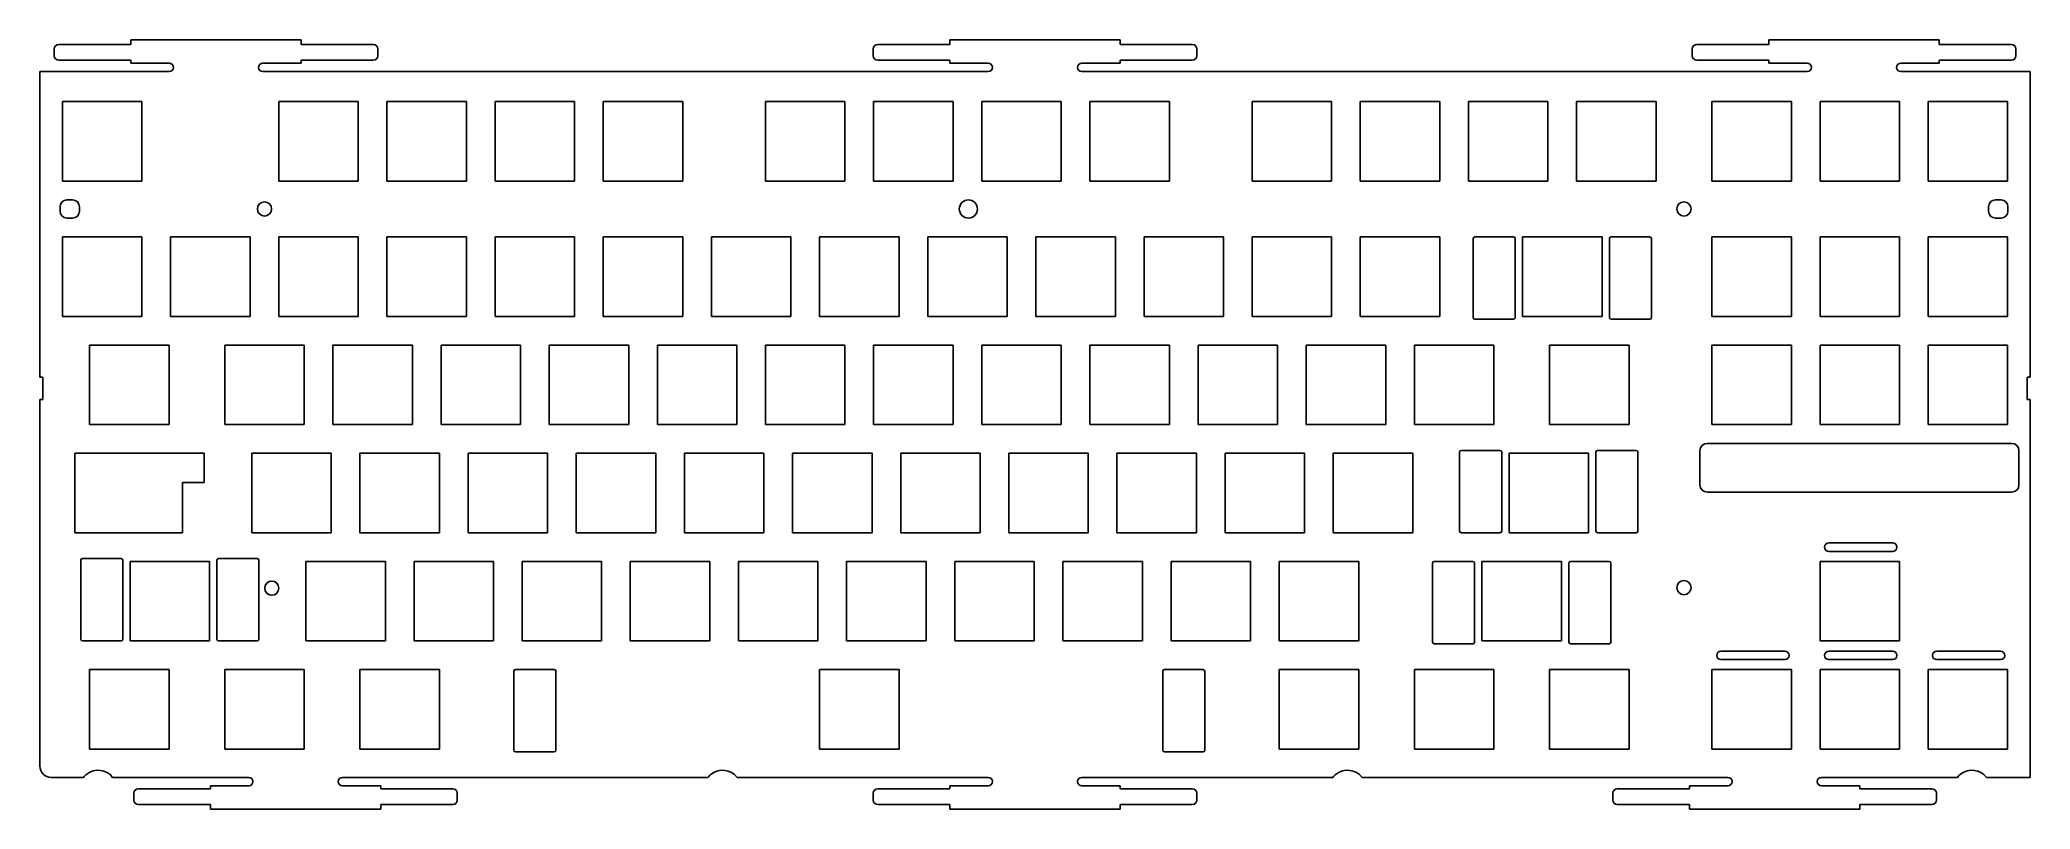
# Model space of a CAD drawing. Header units: millimetres. Extents: x -118 to 232, y -29 to 106.
import ezdxf

# ---------------------------------------------------------------- set-up
doc = ezdxf.new("R2010")
doc.units = ezdxf.units.MM
doc.header["$MEASUREMENT"] = 0
doc.layers.get('0').update_dxf_attribs({"lineweight": 0})

msp = doc.modelspace()

# ---------------------------------------------------------------- linework, layer by layer
at = {"color": 18, "lineweight": 25, "true_color": 0x000000}
for p, q in [((-114.8, 105.22), (-102.1, 105.22)), ((-102.1, 106.02), (-72.1, 106.02)), ((-102.1, 106.02), (-102.1, 105.22)), ((-72.1, 105.22), (-72.1, 106.02)), ((-72.1, 105.22), (-59.4, 105.22)), ((29.45, 105.22), (42.15, 105.22)), ((42.15, 106.02), (72.15, 106.02)), ((42.15, 106.02), (42.15, 105.22)), ((72.15, 105.22), (72.15, 106.02)), ((72.15, 105.22), (84.85, 105.22)), ((186.42, 105.22), (173.72, 105.22)), ((216.42, 106.02), (186.42, 106.02)), ((186.42, 105.22), (186.42, 106.02)), ((216.42, 106.02), (216.42, 105.22)), ((229.12, 105.22), (216.42, 105.22)), ((-115.6, 103.22), (-115.6, 104.42)), ((-102.1, 102.42), (-114.8, 102.42)), ((-102.1, 101.91), (-102.1, 102.42)), ((-102.1, 101.91), (-95.35, 101.91)), ((-78.85, 101.91), (-72.1, 101.91)), ((-72.1, 102.42), (-72.1, 101.91)), ((-59.4, 102.42), (-72.1, 102.42)), ((-58.6, 104.42), (-58.6, 103.22)), ((28.65, 103.22), (28.65, 104.42)), ((42.15, 102.42), (29.45, 102.42)), ((42.15, 101.91), (42.15, 102.42)), ((42.15, 101.91), (48.9, 101.91)), ((65.4, 101.91), (72.15, 101.91)), ((72.15, 102.42), (72.15, 101.91)), ((84.85, 102.42), (72.15, 102.42)), ((85.65, 104.42), (85.65, 103.22)), ((172.92, 104.42), (172.92, 103.22)), ((173.72, 102.42), (186.42, 102.42)), ((186.42, 102.42), (186.42, 101.91)), ((193.17, 101.91), (186.42, 101.91)), ((216.42, 101.91), (209.67, 101.91)), ((216.42, 101.91), (216.42, 102.42)), ((216.42, 102.42), (229.12, 102.42)), ((229.92, 103.22), (229.92, 104.42)), ((-118.14, 100.41), (-95.35, 100.41)), ((-118.14, 46.6), (-118.14, 100.41)), ((-78.85, 100.41), (48.9, 100.41)), ((65.4, 100.41), (193.17, 100.41)), ((209.67, 100.41), (232.44, 100.41)), ((232.44, 100.41), (232.44, 46.6)), ((-114.15, 95.13), (-114.15, 81.13)), ((-100.15, 95.13), (-114.15, 95.13)), ((-100.15, 81.13), (-100.15, 95.13)), ((-76.05, 95.13), (-76.05, 81.13)), ((-62.05, 95.13), (-76.05, 95.13)), ((-62.05, 81.13), (-62.05, 95.13)), ((-57, 95.13), (-57, 81.13)), ((-43, 95.13), (-57, 95.13)), ((-43, 81.13), (-43, 95.13)), ((-37.95, 95.13), (-37.95, 81.13)), ((-23.95, 95.13), (-37.95, 95.13)), ((-23.95, 81.13), (-23.95, 95.13)), ((-18.9, 95.13), (-18.9, 81.13)), ((-4.9, 95.13), (-18.9, 95.13)), ((-4.9, 81.13), (-4.9, 95.13)), ((9.68, 95.13), (9.68, 81.13)), ((23.68, 95.13), (9.68, 95.13)), ((23.68, 81.13), (23.68, 95.13)), ((28.73, 95.13), (28.73, 81.13)), ((42.73, 95.13), (28.73, 95.13)), ((42.73, 81.13), (42.73, 95.13)), ((47.78, 95.13), (47.78, 81.13)), ((61.78, 95.13), (47.78, 95.13)), ((61.78, 81.13), (61.78, 95.13)), ((66.83, 95.13), (66.83, 81.13)), ((80.83, 95.13), (66.83, 95.13)), ((80.83, 81.13), (80.83, 95.13)), ((95.4, 95.13), (95.4, 81.13)), ((109.4, 95.13), (95.4, 95.13)), ((109.4, 81.13), (109.4, 95.13)), ((114.45, 95.13), (114.45, 81.13)), ((128.45, 95.13), (114.45, 95.13)), ((128.45, 81.13), (128.45, 95.13)), ((133.5, 95.13), (133.5, 81.13)), ((147.5, 95.13), (133.5, 95.13)), ((147.5, 81.13), (147.5, 95.13)), ((152.55, 95.13), (152.55, 81.13)), ((166.55, 95.13), (152.55, 95.13)), ((166.55, 81.13), (166.55, 95.13)), ((176.37, 95.13), (176.37, 81.13)), ((190.37, 95.13), (176.37, 95.13)), ((190.37, 81.13), (190.37, 95.13)), ((195.42, 95.13), (195.42, 81.13)), ((209.42, 95.13), (195.42, 95.13)), ((209.42, 81.13), (209.42, 95.13)), ((214.47, 95.13), (214.47, 81.13)), ((228.47, 95.13), (214.47, 95.13)), ((228.47, 81.13), (228.47, 95.13)), ((-114.15, 81.13), (-100.15, 81.13)), ((-76.05, 81.13), (-62.05, 81.13)), ((-57, 81.13), (-43, 81.13)), ((-37.95, 81.13), (-23.95, 81.13)), ((-18.9, 81.13), (-4.9, 81.13)), ((9.68, 81.13), (23.68, 81.13)), ((28.73, 81.13), (42.73, 81.13)), ((47.78, 81.13), (61.78, 81.13)), ((66.83, 81.13), (80.83, 81.13)), ((95.4, 81.13), (109.4, 81.13)), ((114.45, 81.13), (128.45, 81.13)), ((133.5, 81.13), (147.5, 81.13)), ((152.55, 81.13), (166.55, 81.13)), ((176.37, 81.13), (190.37, 81.13)), ((195.42, 81.13), (209.42, 81.13)), ((214.47, 81.13), (228.47, 81.13)), ((-112.36, 77.82), (-113.38, 77.82)), ((227.32, 77.82), (226.31, 77.82)), ((-114.58, 76.62), (-114.58, 75.82)), ((-113.38, 74.62), (-112.36, 74.62)), ((-111.16, 75.82), (-111.16, 76.62)), ((225.11, 76.62), (225.11, 75.82)), ((226.31, 74.62), (227.32, 74.62)), ((228.52, 75.82), (228.52, 76.62)), ((-114.15, 71.32), (-114.15, 57.32)), ((-100.15, 71.32), (-114.15, 71.32)), ((-100.15, 57.32), (-100.15, 71.32)), ((-95.1, 71.32), (-95.1, 57.32)), ((-81.1, 71.32), (-95.1, 71.32)), ((-81.1, 57.32), (-81.1, 71.32)), ((-76.05, 71.32), (-76.05, 57.32)), ((-62.05, 71.32), (-76.05, 71.32)), ((-62.05, 57.32), (-62.05, 71.32)), ((-57, 71.32), (-57, 57.32)), ((-43, 71.32), (-57, 71.32)), ((-43, 57.32), (-43, 71.32)), ((-37.95, 71.32), (-37.95, 57.32)), ((-23.95, 71.32), (-37.95, 71.32)), ((-23.95, 57.32), (-23.95, 71.32)), ((-18.9, 71.32), (-18.9, 57.32)), ((-4.9, 71.32), (-18.9, 71.32)), ((-4.9, 57.32), (-4.9, 71.32)), ((0.15, 71.32), (0.15, 57.32)), ((14.15, 71.32), (0.15, 71.32)), ((14.15, 57.32), (14.15, 71.32)), ((19.2, 71.32), (19.2, 57.32)), ((33.2, 71.32), (19.2, 71.32)), ((33.2, 57.32), (33.2, 71.32)), ((38.25, 71.32), (38.25, 57.32)), ((52.25, 71.32), (38.25, 71.32)), ((52.25, 57.32), (52.25, 71.32)), ((57.3, 71.32), (57.3, 57.32)), ((71.3, 71.32), (57.3, 71.32)), ((71.3, 57.32), (71.3, 71.32)), ((76.35, 71.32), (76.35, 57.32)), ((90.35, 71.32), (76.35, 71.32)), ((90.35, 57.32), (90.35, 71.32)), ((95.4, 71.32), (95.4, 57.32)), ((109.4, 71.32), (95.4, 71.32)), ((109.4, 57.32), (109.4, 71.32)), ((114.45, 71.32), (114.45, 57.32)), ((128.45, 71.32), (114.45, 71.32)), ((128.45, 57.32), (128.45, 71.32)), ((134.33, 71.02), (134.33, 57.12)), ((141.43, 71.32), (134.63, 71.32)), ((141.73, 57.12), (141.73, 71.02)), ((143.03, 71.32), (143.03, 57.32)), ((157.03, 71.32), (143.03, 71.32)), ((157.03, 57.32), (157.03, 71.32)), ((158.33, 57.12), (158.33, 71.02)), ((165.43, 71.32), (158.63, 71.32)), ((165.73, 57.12), (165.73, 71.02)), ((176.37, 71.32), (176.37, 57.32)), ((190.37, 71.32), (176.37, 71.32)), ((190.37, 57.32), (190.37, 71.32)), ((195.42, 71.32), (195.42, 57.32)), ((209.42, 71.32), (195.42, 71.32)), ((209.42, 57.32), (209.42, 71.32)), ((214.47, 71.32), (214.47, 57.32)), ((228.47, 71.32), (214.47, 71.32)), ((228.47, 57.32), (228.47, 71.32)), ((-114.15, 57.32), (-100.15, 57.32)), ((-95.1, 57.32), (-81.1, 57.32)), ((-76.05, 57.32), (-62.05, 57.32)), ((-57, 57.32), (-43, 57.32)), ((-37.95, 57.32), (-23.95, 57.32)), ((-18.9, 57.32), (-4.9, 57.32)), ((0.15, 57.32), (14.15, 57.32)), ((19.2, 57.32), (33.2, 57.32)), ((38.25, 57.32), (52.25, 57.32)), ((57.3, 57.32), (71.3, 57.32)), ((76.35, 57.32), (90.35, 57.32)), ((95.4, 57.32), (109.4, 57.32)), ((114.45, 57.32), (128.45, 57.32)), ((134.63, 56.82), (141.43, 56.82)), ((143.03, 57.32), (157.03, 57.32)), ((158.63, 56.82), (165.43, 56.82)), ((176.37, 57.32), (190.37, 57.32)), ((195.42, 57.32), (209.42, 57.32)), ((214.47, 57.32), (228.47, 57.32)), ((-109.38, 52.27), (-109.38, 38.27)), ((-95.38, 52.27), (-109.38, 52.27)), ((-95.38, 38.27), (-95.38, 52.27)), ((-85.57, 52.27), (-85.57, 38.27)), ((-71.57, 52.27), (-85.57, 52.27)), ((-71.57, 38.27), (-71.57, 52.27)), ((-66.52, 52.27), (-66.52, 38.27)), ((-52.52, 52.27), (-66.52, 52.27)), ((-52.52, 38.27), (-52.52, 52.27)), ((-47.47, 52.27), (-47.47, 38.27)), ((-33.47, 52.27), (-47.47, 52.27)), ((-33.47, 38.27), (-33.47, 52.27)), ((-28.42, 52.27), (-28.42, 38.27)), ((-14.42, 52.27), (-28.42, 52.27)), ((-14.42, 38.27), (-14.42, 52.27)), ((-9.37, 52.27), (-9.37, 38.27)), ((4.63, 52.27), (-9.37, 52.27)), ((4.63, 38.27), (4.63, 52.27)), ((9.68, 52.27), (9.68, 38.27)), ((23.68, 52.27), (9.68, 52.27)), ((23.68, 38.27), (23.68, 52.27)), ((28.73, 52.27), (28.73, 38.27)), ((42.73, 52.27), (28.73, 52.27)), ((42.73, 38.27), (42.73, 52.27)), ((47.78, 52.27), (47.78, 38.27)), ((61.78, 52.27), (47.78, 52.27)), ((61.78, 38.27), (61.78, 52.27)), ((66.83, 52.27), (66.83, 38.27)), ((80.83, 52.27), (66.83, 52.27)), ((80.83, 38.27), (80.83, 52.27)), ((85.88, 52.27), (85.88, 38.27)), ((99.88, 52.27), (85.88, 52.27)), ((99.88, 38.27), (99.88, 52.27)), ((104.93, 52.27), (104.93, 38.27)), ((118.93, 52.27), (104.93, 52.27)), ((118.93, 38.27), (118.93, 52.27)), ((123.98, 52.27), (123.98, 38.27)), ((137.98, 52.27), (123.98, 52.27)), ((137.98, 38.27), (137.98, 52.27)), ((147.79, 52.27), (147.79, 38.27)), ((161.79, 52.27), (147.79, 52.27)), ((161.79, 38.27), (161.79, 52.27)), ((176.37, 52.27), (176.37, 38.27)), ((190.37, 52.27), (176.37, 52.27)), ((190.37, 38.27), (190.37, 52.27)), ((195.42, 52.27), (195.42, 38.27)), ((209.42, 52.27), (195.42, 52.27)), ((209.42, 38.27), (209.42, 52.27)), ((214.47, 52.27), (214.47, 38.27)), ((228.47, 52.27), (214.47, 52.27)), ((228.47, 38.27), (228.47, 52.27)), ((-117.62, 46.6), (-118.14, 46.6)), ((-117.62, 42.7), (-117.62, 46.6)), ((231.93, 42.7), (231.93, 46.6)), ((231.93, 46.6), (232.44, 46.6)), ((-118.14, 42.7), (-117.62, 42.7)), ((-118.14, -21.86), (-118.14, 42.7)), ((232.44, 42.7), (231.93, 42.7)), ((232.44, 42.7), (232.44, -23.86)), ((-109.38, 38.27), (-95.38, 38.27)), ((-85.57, 38.27), (-71.57, 38.27)), ((-66.52, 38.27), (-52.52, 38.27)), ((-47.47, 38.27), (-33.47, 38.27)), ((-28.42, 38.27), (-14.42, 38.27)), ((-9.37, 38.27), (4.63, 38.27)), ((9.68, 38.27), (23.68, 38.27)), ((28.73, 38.27), (42.73, 38.27)), ((47.78, 38.27), (61.78, 38.27)), ((66.83, 38.27), (80.83, 38.27)), ((85.88, 38.27), (99.88, 38.27)), ((104.93, 38.27), (118.93, 38.27)), ((123.98, 38.27), (137.98, 38.27)), ((147.79, 38.27), (161.79, 38.27)), ((176.37, 38.27), (190.37, 38.27)), ((195.42, 38.27), (209.42, 38.27)), ((214.47, 38.27), (228.47, 38.27)), ((-112, 33.22), (-112, 19.22)), ((-89.22, 33.22), (-112, 33.22)), ((-89.22, 28.04), (-89.22, 33.22)), ((-80.81, 33.22), (-80.81, 19.22)), ((-66.81, 33.22), (-80.81, 33.22)), ((-66.81, 19.22), (-66.81, 33.22)), ((-61.76, 33.22), (-61.76, 19.22)), ((-47.76, 33.22), (-61.76, 33.22)), ((-47.76, 19.22), (-47.76, 33.22)), ((-42.71, 33.22), (-42.71, 19.22)), ((-28.71, 33.22), (-42.71, 33.22)), ((-28.71, 19.22), (-28.71, 33.22)), ((-23.66, 33.22), (-23.66, 19.22)), ((-9.66, 33.22), (-23.66, 33.22)), ((-9.66, 19.22), (-9.66, 33.22)), ((-4.61, 33.22), (-4.61, 19.22)), ((9.39, 33.22), (-4.61, 33.22)), ((9.39, 19.22), (9.39, 33.22)), ((14.44, 33.22), (14.44, 19.22)), ((28.44, 33.22), (14.44, 33.22)), ((28.44, 19.22), (28.44, 33.22)), ((33.49, 33.22), (33.49, 19.22)), ((47.49, 33.22), (33.49, 33.22)), ((47.49, 19.22), (47.49, 33.22)), ((52.54, 33.22), (52.54, 19.22)), ((66.54, 33.22), (52.54, 33.22)), ((66.54, 19.22), (66.54, 33.22)), ((71.59, 33.22), (71.59, 19.22)), ((85.59, 33.22), (71.59, 33.22)), ((85.59, 19.22), (85.59, 33.22)), ((90.64, 33.22), (90.64, 19.22)), ((104.64, 33.22), (90.64, 33.22)), ((104.64, 19.22), (104.64, 33.22)), ((109.69, 33.22), (109.69, 19.22)), ((123.69, 33.22), (109.69, 33.22)), ((123.69, 19.22), (123.69, 33.22)), ((131.95, 33.42), (131.95, 19.52)), ((139.05, 33.72), (132.25, 33.72)), ((139.35, 33.42), (139.35, 19.52)), ((140.65, 33.22), (140.65, 19.22)), ((154.65, 33.22), (140.65, 33.22)), ((154.65, 19.22), (154.65, 33.22)), ((155.95, 33.42), (155.95, 19.52)), ((163.05, 33.72), (156.25, 33.72)), ((163.35, 19.52), (163.35, 33.42)), ((174.27, 27.65), (174.27, 33.65)), ((229.17, 34.95), (175.57, 34.95)), ((230.47, 33.65), (230.47, 27.65)), ((-93, 28.04), (-89.22, 28.04)), ((-93, 19.22), (-93, 28.04)), ((175.57, 26.35), (229.17, 26.35)), ((-112, 19.22), (-93, 19.22)), ((-80.81, 19.22), (-66.81, 19.22)), ((-61.76, 19.22), (-47.76, 19.22)), ((-42.71, 19.22), (-28.71, 19.22)), ((-23.66, 19.22), (-9.66, 19.22)), ((-4.61, 19.22), (9.39, 19.22)), ((14.44, 19.22), (28.44, 19.22)), ((33.49, 19.22), (47.49, 19.22)), ((52.54, 19.22), (66.54, 19.22)), ((71.59, 19.22), (85.59, 19.22)), ((90.64, 19.22), (104.64, 19.22)), ((109.69, 19.22), (123.69, 19.22)), ((139.05, 19.22), (132.25, 19.22)), ((140.65, 19.22), (154.65, 19.22)), ((156.25, 19.22), (163.05, 19.22)), ((-110.94, 14.37), (-110.94, 0.47)), ((-103.84, 14.67), (-110.64, 14.67)), ((-103.54, 14.37), (-103.54, 0.47)), ((-102.24, 14.17), (-102.24, 0.17)), ((-88.24, 14.17), (-102.24, 14.17)), ((-88.24, 0.17), (-88.24, 14.17)), ((-86.94, 14.37), (-86.94, 0.47)), ((-79.84, 14.67), (-86.64, 14.67)), ((-79.54, 0.47), (-79.54, 14.37)), ((-71.28, 14.17), (-71.28, 0.17)), ((-57.28, 14.17), (-71.28, 14.17)), ((-57.28, 0.17), (-57.28, 14.17)), ((-52.23, 14.17), (-52.23, 0.17)), ((-38.23, 14.17), (-52.23, 14.17)), ((-38.23, 0.17), (-38.23, 14.17)), ((-33.18, 14.17), (-33.18, 0.17)), ((-19.18, 14.17), (-33.18, 14.17)), ((-19.18, 0.17), (-19.18, 14.17)), ((-14.13, 14.17), (-14.13, 0.17)), ((-0.13, 14.17), (-14.13, 14.17)), ((-0.13, 0.17), (-0.13, 14.17)), ((4.92, 14.17), (4.92, 0.17)), ((18.92, 14.17), (4.92, 14.17)), ((18.92, 0.17), (18.92, 14.17)), ((23.97, 14.17), (23.97, 0.17)), ((37.97, 14.17), (23.97, 14.17)), ((37.97, 0.17), (37.97, 14.17)), ((43.02, 14.17), (43.02, 0.17)), ((57.02, 14.17), (43.02, 14.17)), ((57.02, 0.17), (57.02, 14.17)), ((62.07, 14.17), (62.07, 0.17)), ((76.07, 14.17), (62.07, 14.17)), ((76.07, 0.17), (76.07, 14.17)), ((81.12, 14.17), (81.12, 0.17)), ((95.12, 14.17), (81.12, 14.17)), ((95.12, 0.17), (95.12, 14.17)), ((100.17, 14.17), (100.17, 0.17)), ((114.17, 14.17), (100.17, 14.17)), ((114.17, 0.17), (114.17, 14.17)), ((134.28, 14.17), (127.48, 14.17)), ((135.88, 14.17), (135.88, 0.17)), ((149.88, 14.17), (135.88, 14.17)), ((149.88, 0.17), (149.88, 14.17)), ((151.48, 14.17), (158.28, 14.17)), ((195.42, 14.17), (195.42, 0.17)), ((209.42, 14.17), (195.42, 14.17)), ((196.97, 17.42), (208.22, 17.42)), ((208.22, 15.92), (196.97, 15.92)), ((209.42, 0.17), (209.42, 14.17)), ((127.18, 13.87), (127.18, -0.03)), ((134.58, -0.03), (134.58, 13.87)), ((151.18, -0.03), (151.18, 13.87)), ((158.58, -0.03), (158.58, 13.87)), ((-103.84, 0.17), (-110.64, 0.17)), ((-102.24, 0.17), (-88.24, 0.17)), ((-86.64, 0.17), (-79.84, 0.17)), ((-71.28, 0.17), (-57.28, 0.17)), ((-52.23, 0.17), (-38.23, 0.17)), ((-33.18, 0.17), (-19.18, 0.17)), ((-14.13, 0.17), (-0.13, 0.17)), ((4.92, 0.17), (18.92, 0.17)), ((23.97, 0.17), (37.97, 0.17)), ((43.02, 0.17), (57.02, 0.17)), ((62.07, 0.17), (76.07, 0.17)), ((81.12, 0.17), (95.12, 0.17)), ((100.17, 0.17), (114.17, 0.17)), ((135.88, 0.17), (149.88, 0.17)), ((195.42, 0.17), (209.42, 0.17)), ((127.48, -0.33), (134.28, -0.33)), ((151.48, -0.33), (158.28, -0.33)), ((177.97, -1.63), (189.22, -1.63)), ((189.22, -3.13), (177.97, -3.13)), ((196.97, -1.63), (208.22, -1.63)), ((208.22, -3.13), (196.97, -3.13)), ((215.97, -1.63), (227.22, -1.63)), ((227.22, -3.13), (215.97, -3.13)), ((-109.38, -4.88), (-109.38, -18.88)), ((-95.38, -4.88), (-109.38, -4.88)), ((-95.38, -18.88), (-95.38, -4.88)), ((-85.57, -4.88), (-85.57, -18.88)), ((-71.57, -4.88), (-85.57, -4.88)), ((-71.57, -18.88), (-71.57, -4.88)), ((-61.76, -4.88), (-61.76, -18.88)), ((-47.76, -4.88), (-61.76, -4.88)), ((-47.76, -18.88), (-47.76, -4.88)), ((-34.65, -5.18), (-34.65, -19.08)), ((-27.55, -4.88), (-34.35, -4.88)), ((-27.25, -19.08), (-27.25, -5.18)), ((19.2, -4.88), (19.2, -18.88)), ((33.2, -4.88), (19.2, -4.88)), ((33.2, -18.88), (33.2, -4.88)), ((79.65, -19.08), (79.65, -5.18)), ((79.95, -4.88), (86.75, -4.88)), ((87.05, -5.18), (87.05, -19.08)), ((100.17, -4.88), (100.17, -18.88)), ((114.17, -4.88), (100.17, -4.88)), ((114.17, -18.88), (114.17, -4.88)), ((123.98, -4.88), (123.98, -18.88)), ((137.98, -4.88), (123.98, -4.88)), ((137.98, -18.88), (137.98, -4.88)), ((147.79, -4.88), (147.79, -18.88)), ((161.79, -4.88), (147.79, -4.88)), ((161.79, -18.88), (161.79, -4.88)), ((176.37, -4.88), (176.37, -18.88)), ((190.37, -4.88), (176.37, -4.88)), ((190.37, -18.88), (190.37, -4.88)), ((195.42, -4.88), (195.42, -18.88)), ((209.42, -4.88), (195.42, -4.88)), ((209.42, -18.88), (209.42, -4.88)), ((214.47, -4.88), (214.47, -18.88)), ((228.47, -4.88), (214.47, -4.88)), ((228.47, -18.88), (228.47, -4.88)), ((-109.38, -18.88), (-95.38, -18.88)), ((-85.57, -18.88), (-71.57, -18.88)), ((-61.76, -18.88), (-47.76, -18.88)), ((-34.35, -19.38), (-27.55, -19.38)), ((19.2, -18.88), (33.2, -18.88)), ((86.75, -19.38), (79.95, -19.38)), ((100.17, -18.88), (114.17, -18.88)), ((123.98, -18.88), (137.98, -18.88)), ((147.79, -18.88), (161.79, -18.88)), ((176.37, -18.88), (190.37, -18.88)), ((195.42, -18.88), (209.42, -18.88)), ((214.47, -18.88), (228.47, -18.88)), ((-110.45, -23.86), (-116.14, -23.86)), ((-81.35, -23.86), (-105.32, -23.86)), ((-0.45, -23.86), (-64.85, -23.86)), ((48.91, -23.86), (4.68, -23.86)), ((109.62, -23.86), (65.41, -23.86)), ((179.17, -23.86), (114.75, -23.86)), ((219.62, -23.86), (195.67, -23.86)), ((232.44, -23.86), (224.75, -23.86)), ((-101.6, -26.66), (-101.6, -27.86)), ((-88.1, -25.86), (-100.8, -25.86)), ((-88.1, -25.36), (-81.35, -25.36)), ((-88.1, -25.36), (-88.1, -25.86)), ((-64.85, -25.36), (-58.1, -25.36)), ((-58.1, -25.86), (-58.1, -25.36)), ((-45.4, -25.86), (-58.1, -25.86)), ((-44.6, -27.86), (-44.6, -26.66)), ((28.66, -26.66), (28.66, -27.86)), ((42.16, -25.86), (29.46, -25.86)), ((42.16, -25.36), (48.91, -25.36)), ((42.16, -25.36), (42.16, -25.86)), ((65.41, -25.36), (72.16, -25.36)), ((72.16, -25.86), (72.16, -25.36)), ((84.86, -25.86), (72.16, -25.86)), ((85.66, -27.86), (85.66, -26.66)), ((158.92, -27.86), (158.92, -26.66)), ((159.72, -25.86), (172.42, -25.86)), ((179.17, -25.36), (172.42, -25.36)), ((172.42, -25.86), (172.42, -25.36)), ((202.42, -25.36), (195.67, -25.36)), ((202.42, -25.36), (202.42, -25.86)), ((202.42, -25.86), (215.12, -25.86)), ((215.92, -26.66), (215.92, -27.86)), ((-100.8, -28.66), (-88.1, -28.66)), ((-88.1, -29.46), (-88.1, -28.66)), ((-88.1, -29.46), (-58.1, -29.46)), ((-58.1, -28.66), (-58.1, -29.46)), ((-58.1, -28.66), (-45.4, -28.66)), ((29.46, -28.66), (42.16, -28.66)), ((42.16, -29.46), (42.16, -28.66)), ((42.16, -29.46), (72.16, -29.46)), ((72.16, -28.66), (72.16, -29.46)), ((72.16, -28.66), (84.86, -28.66)), ((172.42, -28.66), (159.72, -28.66)), ((172.42, -28.66), (172.42, -29.46)), ((202.42, -29.46), (172.42, -29.46)), ((202.42, -29.46), (202.42, -28.66)), ((215.12, -28.66), (202.42, -28.66))]:
    msp.add_line(p, q, dxfattribs=at)
for centre in [(-78.57, 76.23), (171.46, 76.23), (-77.28, 9.45), (171.46, 9.55)]:
    msp.add_circle(centre, 1.25, dxfattribs=at)
for points in [[(-114.8, 105.22), (-115.24, 105.22), (-115.6, 104.86), (-115.6, 104.42)], [(-58.6, 104.42), (-58.6, 104.86), (-58.95, 105.22), (-59.4, 105.22)], [(29.45, 105.22), (29.01, 105.22), (28.65, 104.86), (28.65, 104.42)], [(85.65, 104.42), (85.65, 104.86), (85.3, 105.22), (84.85, 105.22)], [(173.72, 105.22), (173.27, 105.22), (172.92, 104.86), (172.92, 104.42)], [(229.92, 104.42), (229.92, 104.86), (229.56, 105.22), (229.12, 105.22)], [(-115.6, 103.22), (-115.6, 102.77), (-115.24, 102.42), (-114.8, 102.42)], [(-59.4, 102.42), (-58.95, 102.42), (-58.6, 102.77), (-58.6, 103.22)], [(28.65, 103.22), (28.65, 102.77), (29.01, 102.42), (29.45, 102.42)], [(84.85, 102.42), (85.3, 102.42), (85.65, 102.77), (85.65, 103.22)], [(172.92, 103.22), (172.92, 102.77), (173.27, 102.42), (173.72, 102.42)], [(229.12, 102.42), (229.56, 102.42), (229.92, 102.77), (229.92, 103.22)], [(-113.38, 77.82), (-114.04, 77.82), (-114.58, 77.28), (-114.58, 76.62)], [(-111.16, 76.62), (-111.16, 77.28), (-111.7, 77.82), (-112.36, 77.82)], [(226.31, 77.82), (225.64, 77.82), (225.11, 77.28), (225.11, 76.62)], [(228.52, 76.62), (228.52, 77.28), (227.99, 77.82), (227.32, 77.82)], [(-114.58, 75.82), (-114.58, 75.16), (-114.04, 74.62), (-113.38, 74.62)], [(-112.36, 74.62), (-111.7, 74.62), (-111.16, 75.16), (-111.16, 75.82)], [(225.11, 75.82), (225.11, 75.16), (225.64, 74.62), (226.31, 74.62)], [(227.32, 74.62), (227.99, 74.62), (228.52, 75.16), (228.52, 75.82)], [(134.63, 71.32), (134.46, 71.32), (134.33, 71.19), (134.33, 71.02)], [(141.73, 71.02), (141.73, 71.19), (141.59, 71.32), (141.43, 71.32)], [(158.63, 71.32), (158.46, 71.32), (158.33, 71.19), (158.33, 71.02)], [(165.73, 71.02), (165.73, 71.19), (165.59, 71.32), (165.43, 71.32)], [(134.33, 57.12), (134.33, 56.95), (134.46, 56.82), (134.63, 56.82)], [(141.43, 56.82), (141.59, 56.82), (141.73, 56.95), (141.73, 57.12)], [(158.33, 57.12), (158.33, 56.95), (158.46, 56.82), (158.63, 56.82)], [(165.43, 56.82), (165.59, 56.82), (165.73, 56.95), (165.73, 57.12)], [(132.25, 33.72), (132.08, 33.72), (131.95, 33.59), (131.95, 33.42)], [(139.35, 33.42), (139.35, 33.59), (139.21, 33.72), (139.05, 33.72)], [(156.25, 33.72), (156.08, 33.72), (155.95, 33.59), (155.95, 33.42)], [(163.35, 33.42), (163.35, 33.59), (163.21, 33.72), (163.05, 33.72)], [(175.57, 34.95), (174.85, 34.95), (174.27, 34.36), (174.27, 33.65)], [(230.47, 33.65), (230.47, 34.36), (229.88, 34.95), (229.17, 34.95)], [(174.27, 27.65), (174.27, 26.93), (174.85, 26.35), (175.57, 26.35)], [(229.17, 26.35), (229.88, 26.35), (230.47, 26.93), (230.47, 27.65)], [(131.95, 19.52), (131.95, 19.35), (132.08, 19.22), (132.25, 19.22)], [(139.05, 19.22), (139.21, 19.22), (139.35, 19.35), (139.35, 19.52)], [(155.95, 19.52), (155.95, 19.35), (156.08, 19.22), (156.25, 19.22)], [(163.05, 19.22), (163.21, 19.22), (163.35, 19.35), (163.35, 19.52)], [(-110.64, 14.67), (-110.81, 14.67), (-110.94, 14.54), (-110.94, 14.37)], [(-103.54, 14.37), (-103.54, 14.54), (-103.67, 14.67), (-103.84, 14.67)], [(-86.64, 14.67), (-86.81, 14.67), (-86.94, 14.54), (-86.94, 14.37)], [(-79.54, 14.37), (-79.54, 14.54), (-79.67, 14.67), (-79.84, 14.67)], [(127.48, 14.17), (127.32, 14.17), (127.18, 14.04), (127.18, 13.87)], [(134.58, 13.87), (134.58, 14.04), (134.45, 14.17), (134.28, 14.17)], [(151.48, 14.17), (151.32, 14.17), (151.18, 14.04), (151.18, 13.87)], [(158.58, 13.87), (158.58, 14.04), (158.45, 14.17), (158.28, 14.17)], [(-110.94, 0.47), (-110.94, 0.3), (-110.81, 0.17), (-110.64, 0.17)], [(-103.84, 0.17), (-103.67, 0.17), (-103.54, 0.3), (-103.54, 0.47)], [(-86.94, 0.47), (-86.94, 0.3), (-86.81, 0.17), (-86.64, 0.17)], [(-79.84, 0.17), (-79.67, 0.17), (-79.54, 0.3), (-79.54, 0.47)], [(127.18, -0.03), (127.18, -0.2), (127.32, -0.33), (127.48, -0.33)], [(134.28, -0.33), (134.45, -0.33), (134.58, -0.2), (134.58, -0.03)], [(151.18, -0.03), (151.18, -0.2), (151.32, -0.33), (151.48, -0.33)], [(158.28, -0.33), (158.45, -0.33), (158.58, -0.2), (158.58, -0.03)], [(-34.35, -4.88), (-34.51, -4.88), (-34.65, -5.01), (-34.65, -5.18)], [(-27.25, -5.18), (-27.25, -5.01), (-27.38, -4.88), (-27.55, -4.88)], [(79.95, -4.88), (79.79, -4.88), (79.65, -5.01), (79.65, -5.18)], [(87.05, -5.18), (87.05, -5.01), (86.92, -4.88), (86.75, -4.88)], [(-34.65, -19.08), (-34.65, -19.25), (-34.51, -19.38), (-34.35, -19.38)], [(-27.55, -19.38), (-27.38, -19.38), (-27.25, -19.25), (-27.25, -19.08)], [(79.65, -19.08), (79.65, -19.25), (79.79, -19.38), (79.95, -19.38)], [(86.75, -19.38), (86.92, -19.38), (87.05, -19.25), (87.05, -19.08)], [(-118.14, -21.86), (-118.14, -22.96), (-117.25, -23.86), (-116.14, -23.86)], [(-100.8, -25.86), (-101.24, -25.86), (-101.6, -26.22), (-101.6, -26.66)], [(-101.6, -27.86), (-101.6, -28.3), (-101.24, -28.66), (-100.8, -28.66)], [(-44.6, -26.66), (-44.6, -26.22), (-44.95, -25.86), (-45.4, -25.86)], [(-45.4, -28.66), (-44.95, -28.66), (-44.6, -28.3), (-44.6, -27.86)], [(29.46, -25.86), (29.02, -25.86), (28.66, -26.22), (28.66, -26.66)], [(28.66, -27.86), (28.66, -28.3), (29.02, -28.66), (29.46, -28.66)], [(85.66, -26.66), (85.66, -26.22), (85.3, -25.86), (84.86, -25.86)], [(84.86, -28.66), (85.3, -28.66), (85.66, -28.3), (85.66, -27.86)], [(159.72, -25.86), (159.27, -25.86), (158.92, -26.22), (158.92, -26.66)], [(158.92, -27.86), (158.92, -28.3), (159.27, -28.66), (159.72, -28.66)], [(215.92, -26.66), (215.92, -26.22), (215.56, -25.86), (215.12, -25.86)], [(215.12, -28.66), (215.56, -28.66), (215.92, -28.3), (215.92, -27.86)]]:
    msp.add_open_spline(points, degree=3, dxfattribs=at)
for points in [[(-95.35, 100.41), (-94.93, 100.41), (-94.6, 100.75), (-94.6, 101.16), (-94.6, 101.58), (-94.93, 101.91), (-95.35, 101.91)], [(-78.85, 101.91), (-79.26, 101.91), (-79.6, 101.58), (-79.6, 101.16), (-79.6, 100.75), (-79.26, 100.41), (-78.85, 100.41)], [(48.9, 100.41), (49.32, 100.41), (49.65, 100.75), (49.65, 101.16), (49.65, 101.58), (49.32, 101.91), (48.9, 101.91)], [(65.4, 101.91), (64.99, 101.91), (64.65, 101.58), (64.65, 101.16), (64.65, 100.75), (64.99, 100.41), (65.4, 100.41)], [(193.17, 100.41), (193.58, 100.41), (193.92, 100.75), (193.92, 101.16), (193.92, 101.58), (193.58, 101.91), (193.17, 101.91)], [(209.67, 101.91), (209.25, 101.91), (208.92, 101.58), (208.92, 101.16), (208.92, 100.75), (209.25, 100.41), (209.67, 100.41)], [(47.02, 76.22), (47.02, 77.1), (46.31, 77.82), (45.42, 77.82), (44.54, 77.82), (43.82, 77.1), (43.82, 76.22)], [(43.82, 76.22), (43.82, 75.34), (44.54, 74.62), (45.42, 74.62), (46.31, 74.62), (47.02, 75.34), (47.02, 76.22)], [(196.97, 17.42), (196.55, 17.42), (196.22, 17.08), (196.22, 16.67), (196.22, 16.26), (196.55, 15.92), (196.97, 15.92)], [(208.22, 15.92), (208.63, 15.92), (208.97, 16.26), (208.97, 16.67), (208.97, 17.08), (208.63, 17.42), (208.22, 17.42)], [(177.97, -1.63), (177.55, -1.63), (177.22, -1.97), (177.22, -2.38), (177.22, -2.79), (177.55, -3.13), (177.97, -3.13)], [(189.22, -3.13), (189.63, -3.13), (189.97, -2.79), (189.97, -2.38), (189.97, -1.97), (189.63, -1.63), (189.22, -1.63)], [(196.97, -1.63), (196.55, -1.63), (196.22, -1.97), (196.22, -2.38), (196.22, -2.79), (196.55, -3.13), (196.97, -3.13)], [(208.22, -3.13), (208.63, -3.13), (208.97, -2.79), (208.97, -2.38), (208.97, -1.97), (208.63, -1.63), (208.22, -1.63)], [(215.97, -1.63), (215.55, -1.63), (215.22, -1.97), (215.22, -2.38), (215.22, -2.79), (215.55, -3.13), (215.97, -3.13)], [(227.22, -3.13), (227.63, -3.13), (227.97, -2.79), (227.97, -2.38), (227.97, -1.97), (227.63, -1.63), (227.22, -1.63)], [(-105.32, -23.86), (-106.42, -22.44), (-108.46, -22.19), (-109.88, -23.29), (-110.09, -23.46), (-110.28, -23.65), (-110.45, -23.86)], [(-81.35, -25.36), (-80.93, -25.36), (-80.6, -25.02), (-80.6, -24.61), (-80.6, -24.2), (-80.93, -23.86), (-81.35, -23.86)], [(-64.85, -23.86), (-65.26, -23.86), (-65.6, -24.2), (-65.6, -24.61), (-65.6, -25.02), (-65.26, -25.36), (-64.85, -25.36)], [(4.68, -23.86), (3.58, -22.44), (1.54, -22.19), (0.12, -23.29), (-0.09, -23.46), (-0.28, -23.65), (-0.45, -23.86)], [(48.91, -25.36), (49.32, -25.36), (49.66, -25.02), (49.66, -24.61), (49.66, -24.2), (49.32, -23.86), (48.91, -23.86)], [(65.41, -23.86), (65, -23.86), (64.66, -24.2), (64.66, -24.61), (64.66, -25.02), (65, -25.36), (65.41, -25.36)], [(114.75, -23.86), (113.64, -22.44), (111.6, -22.19), (110.19, -23.29), (109.97, -23.46), (109.78, -23.65), (109.62, -23.86)], [(179.17, -25.36), (179.58, -25.36), (179.92, -25.02), (179.92, -24.61), (179.92, -24.2), (179.58, -23.86), (179.17, -23.86)], [(195.67, -23.86), (195.25, -23.86), (194.92, -24.2), (194.92, -24.61), (194.92, -25.02), (195.25, -25.36), (195.67, -25.36)], [(224.75, -23.86), (223.64, -22.44), (221.6, -22.19), (220.19, -23.29), (219.97, -23.46), (219.78, -23.65), (219.62, -23.86)]]:
    msp.add_open_spline(points, degree=3, knots=[0, 0, 0, 0, 1, 1, 1, 2, 2, 2, 2], dxfattribs=at)

doc.saveas('drawing.dxf')
